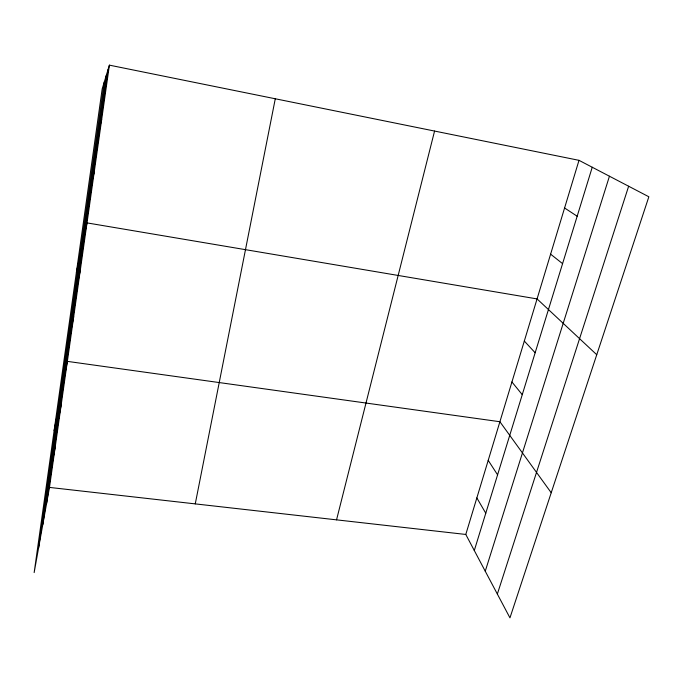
<?xml version="1.0" encoding="UTF-8"?>
<svg xmlns="http://www.w3.org/2000/svg" width="683" height="683" viewBox="0 0 683 683"><rect width="100%" height="100%" fill="white"/><g stroke="black" fill="none" stroke-linecap="round" stroke-linejoin="round"><path stroke-width="1.02" d="M38.564 548.065L104.303 81.9M42.773 524.698L106.292 75.378M46.555 503.653L108.051 69.581M109.4 65.15L102.194 88.85L34.15 572.602L49.483 487.414L109.4 65.15L579.005 160.334L648.85 196.781L509.953 617.85L465.789 534.456L579.005 160.334M52.463 461.956L55.263 446.682M58.559 418.927L61.222 404.686M54.111 430.7L67.369 361.375L499.896 421.727L551.224 492.75M71.356 328.634L73.704 316.69M195.261 503.883L275.283 98.77M78.067 281.225L80.252 270.553M76.376 272.363L87.014 222.897L537.069 298.915L596.746 354.725M92.418 179.928L94.22 172.125M336.548 519.848L434.567 131.059M100.094 125.757L101.682 119.576M474.292 550.524L592.246 167.241M485.254 571.219L609.449 176.223M497.352 594.056L628.642 186.237M49.483 487.414L465.789 534.456M564.585 207.991L577.169 216.229M550.609 254.17L562.579 263.647M524.313 341.056L535.156 352.761M511.926 381.976L522.256 394.672M488.208 460.359L497.583 474.847M476.836 497.924L485.775 513.223"/></g></svg>
